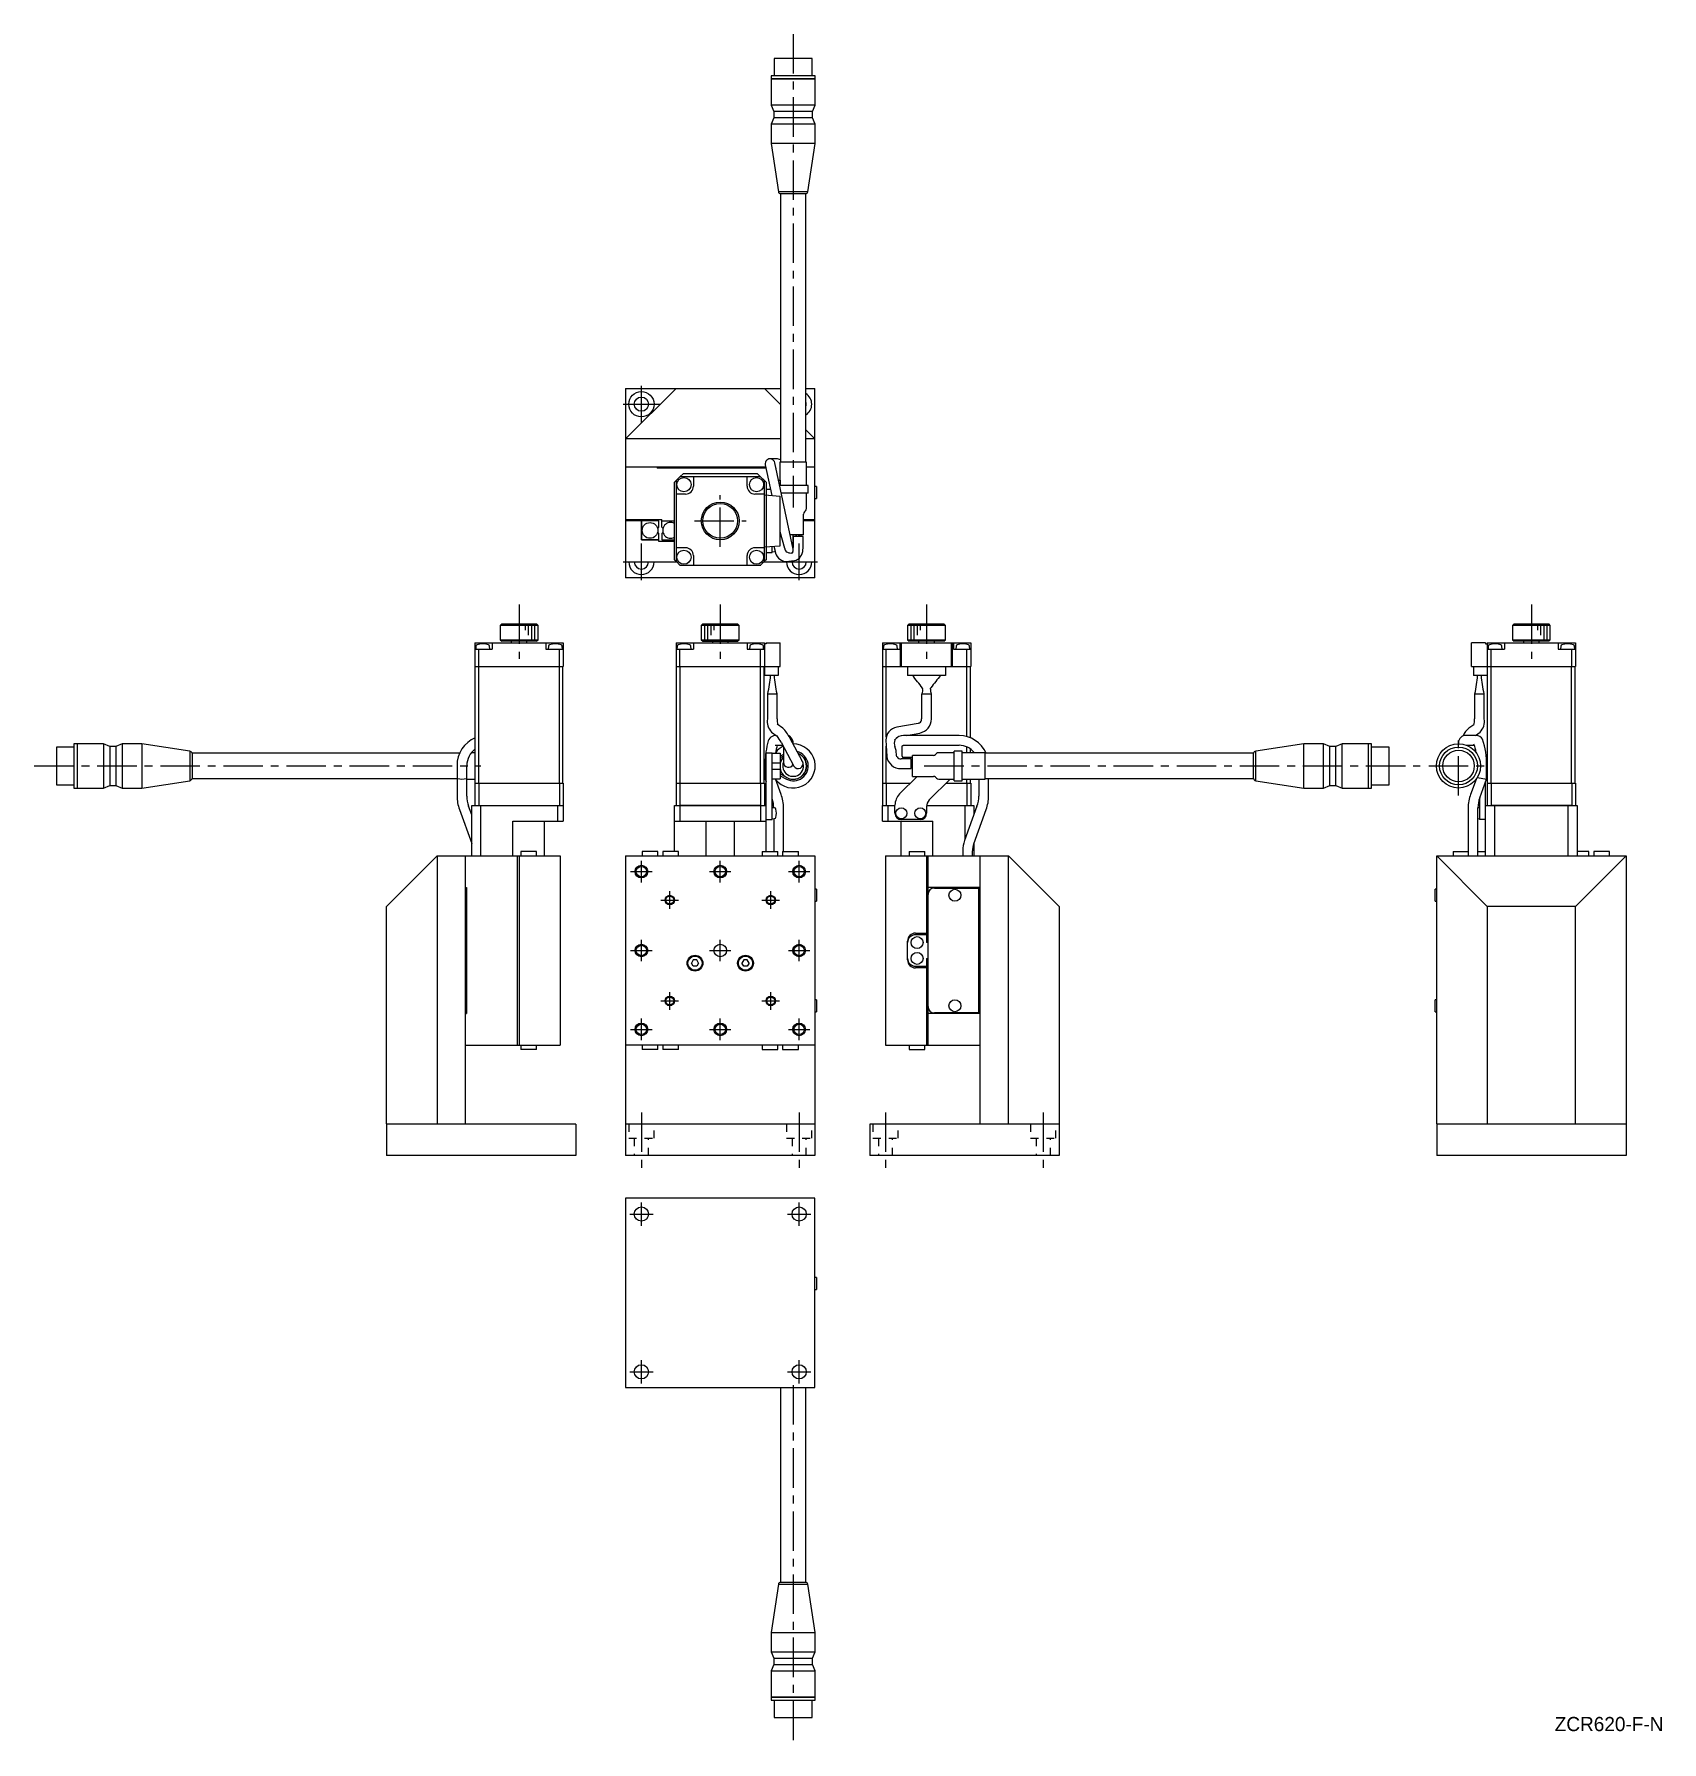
# Model space of a CAD drawing. Extents: x -109 to 407, y 14 to 555.
import ezdxf

# ---------------------------------------------------------------- set-up
doc = ezdxf.new("R2010")
doc.units = 0
doc.header["$LTSCALE"] = 10
doc.linetypes.add('CENTER', pattern=[2, 1.25, -0.25, 0.25, -0.25])
doc.linetypes.add('DOT', pattern=[0.5, 0.25, -0.25])
doc.layers.add('1', color=7, linetype='CONTINUOUS')
doc.styles.get("Standard").update_dxf_attribs({"font": 'FGP教科書体NT-M'})

msp = doc.modelspace()

# ---------------------------------------------------------------- linework, layer by layer
at = {"layer": '1', "color": 4, "linetype": 'CENTER'}
for p, q in [((131.423437, 554.877104), (131.423437, 404.877104)), ((83.323437, 431.784209), (83.323437, 443.384209)), ((77.523437, 437.584209), (89.123437, 437.584209)), ((108.323437, 392.38421), (108.323437, 408.78421)), ((100.123437, 400.58421), (116.523437, 400.58421)), ((83.323437, 381.784209), (83.323437, 393.384209)), ((133.323437, 381.784209), (133.323437, 393.384209)), ((77.523437, 387.584209), (89.123437, 387.584209)), ((127.523437, 387.584209), (139.123437, 387.584209)), ((44.561441, 374.103769), (44.561441, 356.879374)), ((108.323437, 374.103769), (108.323437, 356.879374)), ((173.710914, 374.103769), (173.710914, 356.879374)), ((365.433216, 374.103769), (365.433216, 356.879374)), ((342.333216, 313.524585), (342.333216, 332.324583)), ((-109.153183, 322.924584), (32.469685, 322.924584)), ((173.003808, 322.924584), (330.183216, 322.924584)), ((332.933217, 322.924584), (351.733215, 322.924584)), ((83.323437, 286.024584), (83.323437, 292.824584)), ((108.323437, 286.024584), (108.323437, 292.824584)), ((133.323437, 286.024584), (133.323437, 292.824584)), ((79.923437, 289.424584), (86.723437, 289.424584)), ((104.923437, 289.424584), (111.723437, 289.424584)), ((129.923437, 289.424584), (136.723437, 289.424584)), ((92.323437, 277.624584), (92.323437, 283.224584)), ((124.323437, 277.624584), (124.323437, 283.224584)), ((89.523437, 280.424584), (95.123437, 280.424584)), ((121.523437, 280.424584), (127.123437, 280.424584)), ((83.323437, 261.024584), (83.323437, 267.824584)), ((108.323437, 261.024584), (108.323437, 267.824584)), ((133.323437, 261.024584), (133.323437, 267.824584)), ((79.923437, 264.424584), (86.723437, 264.424584)), ((104.923437, 264.424584), (111.723437, 264.424584)), ((129.923437, 264.424584), (136.723437, 264.424584)), ((92.323437, 245.624584), (92.323437, 251.224584)), ((124.323437, 245.624584), (124.323437, 251.224584)), ((89.523437, 248.424584), (95.123437, 248.424584)), ((121.523437, 248.424584), (127.123437, 248.424584)), ((79.923437, 239.424584), (86.723437, 239.424584)), ((83.323437, 236.024584), (83.323437, 242.824584)), ((104.923437, 239.424584), (111.723437, 239.424584)), ((108.323437, 236.024584), (108.323437, 242.824584)), ((129.923437, 239.424584), (136.723437, 239.424584)), ((133.323437, 236.024584), (133.323437, 242.824584)), ((83.323437, 213.085043), (83.323437, 194.057985)), ((133.323437, 213.085043), (133.323437, 194.057985)), ((160.710914, 213.085043), (160.710914, 194.057985)), ((210.710914, 213.085043), (210.710914, 194.057985)), ((83.323437, 177.19044), (83.323437, 184.59044)), ((133.323437, 177.19044), (133.323437, 184.59044)), ((79.623437, 180.89044), (87.023437, 180.89044)), ((129.623437, 180.89044), (137.023437, 180.89044)), ((79.623437, 130.89044), (87.023437, 130.89044)), ((83.323437, 127.19044), (83.323437, 134.59044)), ((129.623437, 130.89044), (137.023437, 130.89044)), ((133.323437, 127.19044), (133.323437, 134.59044)), ((131.423437, 126.632606), (131.423437, 13.597546))]:
    msp.add_line(p, q, dxfattribs=at)
at = {"layer": '1', "color": 7, "linetype": 'CONTINUOUS'}
for p, q in [((125.423439, 547.169998), (125.423439, 541.669997)), ((137.423435, 547.169998), (125.423439, 547.169998)), ((137.423435, 541.669997), (137.423435, 547.169998)), ((124.423438, 541.669997), (124.423438, 540.669995)), ((138.423436, 541.669997), (124.423438, 541.669997)), ((138.423436, 540.669995), (138.423436, 541.669997)), ((124.473438, 540.669995), (124.423438, 540.619995)), ((138.423436, 540.669995), (124.423438, 540.669995)), ((124.423438, 540.619995), (124.423438, 532.362995)), ((138.423436, 540.619995), (124.423438, 540.619995)), ((138.423436, 540.619995), (138.373436, 540.669995)), ((138.423436, 532.362995), (138.423436, 540.619995)), ((124.423438, 532.362995), (125.273437, 530.362995)), ((138.423436, 532.362995), (124.423438, 532.362995)), ((137.573437, 530.362995), (138.423436, 532.362995)), ((125.273437, 528.362995), (124.423438, 526.362995)), ((124.423438, 526.362995), (124.423438, 520.169996)), ((138.423436, 526.362995), (124.423438, 526.362995)), ((125.273437, 530.362995), (125.273437, 528.362995)), ((137.573437, 530.362995), (125.273437, 530.362995)), ((137.573437, 528.362995), (125.273437, 528.362995)), ((137.573437, 528.362995), (137.573437, 530.362995)), ((138.423436, 526.362995), (137.573437, 528.362995)), ((138.423436, 520.169996), (138.423436, 526.362995)), ((124.423438, 520.169996), (126.739112, 504.936013)), ((138.423436, 520.169996), (124.423438, 520.169996)), ((136.107763, 504.936013), (138.423436, 520.169996)), ((136.107763, 504.936013), (126.739112, 504.936013)), ((127.423437, 504.21234), (127.423437, 419.169996)), ((135.423437, 504.21234), (127.423437, 504.21234)), ((135.423437, 419.169996), (135.423437, 504.21234)), ((78.323437, 426.584209), (94.323437, 442.584209)), ((78.323437, 442.584209), (78.323437, 382.584209)), ((78.323437, 442.584209), (127.423437, 442.584209)), ((122.323437, 442.584209), (127.423437, 437.484209)), ((135.423437, 442.584209), (138.323437, 442.584209)), ((138.323437, 382.584209), (138.323437, 442.584209)), ((135.423437, 429.484209), (138.323437, 426.584209)), ((127.423437, 426.584209), (78.323437, 426.584209)), ((138.323437, 426.584209), (135.423437, 426.584209)), ((122.742902, 417.584209), (78.323437, 417.584209)), ((88.323437, 417.584209), (88.323437, 417.284209)), ((122.806669, 417.284209), (88.323437, 417.284209)), ((122.571148, 418.392249), (124.637161, 408.672418)), ((126.141467, 420.264512), (124.087276, 420.264512)), ((131.424934, 391.648642), (125.603405, 419.036775)), ((126.001367, 417.164512), (126.141467, 417.164512)), ((127.223437, 419.169996), (127.223437, 413.48421)), ((135.623437, 419.169996), (127.223437, 419.169996)), ((135.623437, 411.83421), (135.623437, 419.169996)), ((138.323437, 417.584209), (135.623437, 417.584209)), ((93.823437, 412.862239), (94.323437, 413.38421)), ((93.823437, 388.306181), (93.823437, 412.862239)), ((95.523437, 414.58421), (94.323437, 413.38421)), ((94.323437, 413.38421), (94.323437, 387.78421)), ((95.523437, 414.58421), (96.661534, 415.58421)), ((121.123437, 414.58421), (95.523437, 414.58421)), ((96.661534, 415.58421), (119.985341, 415.58421)), ((99.823437, 414.58421), (99.823437, 411.58421)), ((116.823437, 411.58421), (116.823437, 414.58421)), ((119.985341, 415.58421), (121.123437, 414.58421)), ((122.323437, 413.38421), (121.123437, 414.58421)), ((122.323437, 413.38421), (122.823437, 412.862239)), ((122.323437, 387.78421), (122.323437, 413.38421)), ((122.823437, 412.862239), (122.823437, 388.306181)), ((126.783639, 413.48421), (127.323437, 413.48421)), ((127.102474, 411.98421), (127.323437, 411.98421)), ((136.223437, 411.83421), (127.134358, 411.83421)), ((127.253437, 411.98421), (127.253437, 411.83421)), ((127.323437, 413.48421), (127.323437, 411.83421)), ((136.223437, 409.33421), (136.223437, 411.83421)), ((138.823437, 411.484209), (138.323437, 411.484209)), ((138.823437, 411.484209), (138.823437, 407.684209)), ((97.323437, 409.08421), (94.323437, 409.08421)), ((122.323437, 409.08421), (119.323437, 409.08421)), ((122.323437, 408.83421), (127.323437, 408.48457)), ((124.230797, 410.58421), (122.823437, 410.58421)), ((127.323437, 392.683844), (127.323437, 408.484576)), ((136.223437, 409.33421), (127.665749, 409.33421)), ((135.623437, 404.48421), (135.623437, 409.33421)), ((138.323437, 407.684209), (138.823437, 407.684209)), ((78.323437, 401.084209), (89.823437, 401.084209)), ((88.823437, 400.584209), (78.323437, 400.584209)), ((83.323437, 394.584209), (83.323437, 400.584209)), ((83.373437, 400.584209), (83.373437, 394.634209)), ((88.823437, 398.586811), (88.823437, 400.584209)), ((89.823437, 398.586811), (89.823437, 401.084209)), ((89.823437, 400.584209), (93.823437, 400.584209)), ((134.723437, 396.169996), (134.723437, 402.755783)), ((134.723437, 401.084209), (138.323437, 401.084209)), ((138.323437, 400.584209), (134.723437, 400.584209)), ((135.016331, 403.462889), (135.330544, 403.777103)), ((136.823437, 401.084209), (136.823437, 400.584209)), ((137.323437, 401.084209), (137.323437, 400.584209)), ((88.823437, 398.586811), (88.483902, 398.247276)), ((88.823437, 396.581607), (88.483902, 396.921142)), ((88.823437, 394.084209), (88.823437, 396.581607)), ((93.823437, 400.534209), (89.823437, 400.534209)), ((89.823437, 398.586811), (90.162972, 398.247276)), ((90.162972, 396.921142), (89.823437, 396.581607)), ((89.823437, 396.581607), (89.823437, 394.584209)), ((128.749078, 391.828959), (127.323437, 397.149522)), ((134.723437, 396.169996), (130.463889, 396.169996)), ((131.458804, 391.326379), (131.458804, 396.169996)), ((134.573437, 395.669996), (131.473437, 395.669996)), ((131.473437, 395.669996), (131.473437, 392.535521)), ((133.273437, 395.669996), (133.273437, 396.169996)), ((133.323437, 396.169996), (133.323437, 395.669996)), ((133.823437, 396.169996), (133.823437, 395.669996)), ((134.573437, 392.535521), (134.573437, 395.669996)), ((83.373437, 394.634209), (83.323437, 394.584209)), ((88.823437, 394.584209), (83.323437, 394.584209)), ((83.373437, 394.634209), (88.823437, 394.634209)), ((93.823437, 394.084209), (88.823437, 394.084209)), ((89.823437, 394.584209), (93.823437, 394.584209)), ((97.323437, 392.08421), (94.323437, 392.08421)), ((122.323437, 392.08421), (119.323437, 392.08421)), ((122.323437, 392.33421), (127.323437, 392.683844)), ((122.823437, 390.58421), (124.823437, 390.58421)), ((124.823437, 390.58421), (124.823437, 392.509027)), ((124.823437, 390.83421), (125.506225, 390.893946)), ((125.347676, 392.545685), (125.754708, 391.02662)), ((129.279578, 390.728863), (129.209656, 390.804375)), ((129.295889, 390.775015), (129.219125, 390.79285)), ((130.870069, 390.337437), (130.764955, 390.333224)), ((130.992077, 390.362494), (130.870069, 390.337437)), ((131.087534, 390.403082), (130.992077, 390.362494)), ((131.187367, 390.47647), (131.087534, 390.403082)), ((131.269594, 390.584253), (131.187367, 390.47647)), ((131.519133, 391.081442), (131.43805, 391.073582)), ((131.458804, 394.634209), (131.473437, 394.634209)), ((131.473437, 394.584209), (131.458804, 394.584209)), ((131.473437, 392.535521), (131.458945, 392.164533)), ((78.323437, 387.584209), (94.467031, 387.584209)), ((93.823437, 388.306181), (94.323437, 387.78421)), ((94.323437, 387.78421), (95.523437, 386.58421)), ((95.478205, 386.58421), (121.16867, 386.58421)), ((99.823437, 389.58421), (99.823437, 386.58421)), ((116.823437, 386.58421), (116.823437, 389.58421)), ((121.123437, 386.58421), (122.323437, 387.78421)), ((122.179843, 387.584209), (138.323437, 387.584209)), ((122.823437, 388.306181), (122.323437, 387.78421)), ((128.935825, 387.724934), (129.065397, 387.729981)), ((129.065397, 387.729981), (129.129165, 387.73524)), ((129.129165, 387.73524), (131.818229, 387.995904)), ((131.818229, 387.995904), (131.840784, 387.998206)), ((138.323437, 382.584209), (78.323437, 382.584209)), ((39.061441, 367.924584), (38.561441, 367.424584)), ((38.561441, 367.424584), (38.561441, 362.924584)), ((50.561441, 367.424584), (38.561441, 367.424584)), ((38.561441, 362.924584), (39.061441, 362.424584)), ((38.561441, 362.924584), (50.561441, 362.924584)), ((39.061441, 367.924584), (50.061441, 367.924584)), ((50.561441, 367.424584), (50.061441, 367.924584)), ((50.061441, 362.424584), (50.561441, 362.924584)), ((50.561441, 362.924584), (50.561441, 367.424584)), ((102.823437, 367.924584), (102.323437, 367.424584)), ((102.323437, 367.424584), (102.323437, 362.924584)), ((114.323437, 367.424584), (102.323437, 367.424584)), ((102.323437, 362.924584), (102.823437, 362.424584)), ((102.323437, 362.924584), (114.323437, 362.924584)), ((102.823437, 367.924584), (113.823437, 367.924584)), ((114.323437, 367.424584), (113.823437, 367.924584)), ((113.823437, 362.424584), (114.323437, 362.924584)), ((114.323437, 362.924584), (114.323437, 367.424584)), ((168.210914, 367.924584), (167.710914, 367.424584)), ((179.710914, 367.424584), (167.710914, 367.424584)), ((167.710914, 367.424584), (167.710914, 362.924584)), ((167.710914, 362.924584), (179.710914, 362.924584)), ((167.710914, 362.924584), (168.210914, 362.424584)), ((168.210914, 367.924584), (179.210914, 367.924584)), ((179.710914, 367.424584), (179.210914, 367.924584)), ((179.210914, 362.424584), (179.710914, 362.924584)), ((179.710914, 362.924584), (179.710914, 367.424584)), ((359.933216, 367.924584), (359.433216, 367.424584)), ((371.433216, 367.424584), (359.433216, 367.424584)), ((359.433216, 367.424584), (359.433216, 362.924584)), ((359.433216, 362.924584), (371.433216, 362.924584)), ((359.433216, 362.924584), (359.933216, 362.424584)), ((359.933216, 367.924584), (370.933216, 367.924584)), ((371.433216, 367.424584), (370.933216, 367.924584)), ((370.933216, 362.424584), (371.433216, 362.924584)), ((371.433216, 362.924584), (371.433216, 367.424584)), ((30.561441, 361.924584), (58.561441, 361.924584)), ((30.561441, 361.924584), (30.561441, 354.424584)), ((30.561441, 359.924584), (36.061441, 359.924584)), ((30.897642, 360.909864), (30.811441, 359.924584)), ((31.761441, 354.424584), (31.761441, 359.924584)), ((35.311441, 359.924584), (35.225241, 360.909864)), ((36.061441, 361.924584), (36.061441, 359.924584)), ((50.061441, 362.424584), (39.061441, 362.424584)), ((42.061441, 362.424584), (42.061441, 361.924584)), ((47.061441, 361.924584), (47.061441, 362.424584)), ((53.061441, 361.924584), (53.061441, 359.924584)), ((53.061441, 359.924584), (58.561441, 359.924584)), ((53.897642, 360.909864), (53.811441, 359.924584)), ((57.361441, 354.424584), (57.361441, 359.924584)), ((58.311441, 359.924584), (58.225241, 360.909864)), ((58.561441, 361.924584), (58.561441, 354.424584)), ((94.323437, 361.924584), (122.323437, 361.924584)), ((94.323437, 361.924584), (94.323437, 354.424584)), ((94.323437, 359.924584), (99.823437, 359.924584)), ((94.659638, 360.909864), (94.573437, 359.924584)), ((95.523437, 354.424584), (95.523437, 359.924584)), ((99.073437, 359.924584), (98.987237, 360.909864)), ((99.823437, 361.924584), (99.823437, 359.924584)), ((102.823437, 362.424584), (113.823437, 362.424584)), ((105.823437, 362.424584), (105.823437, 361.924584)), ((110.823437, 361.924584), (110.823437, 362.424584)), ((116.823437, 361.924584), (116.823437, 359.924584)), ((116.823437, 359.924584), (122.323437, 359.924584)), ((117.659638, 360.909864), (117.573437, 359.924584)), ((121.123437, 354.424584), (121.123437, 359.924584)), ((122.073437, 359.924584), (121.987237, 360.909864)), ((122.323437, 361.924584), (122.323437, 351.624584)), ((122.823437, 361.624584), (122.323437, 361.624584)), ((122.823437, 361.924584), (122.823437, 361.624584)), ((122.823437, 361.924584), (127.323437, 361.924584)), ((127.323437, 354.424584), (127.323437, 361.924584)), ((159.710914, 361.924584), (187.710914, 361.924584)), ((159.710914, 361.924584), (159.710914, 354.424584)), ((159.710914, 359.924584), (165.210914, 359.924584)), ((160.047115, 360.909864), (159.960914, 359.924584)), ((160.910914, 354.424584), (160.910914, 359.924584)), ((164.460914, 359.924584), (164.374714, 360.909864)), ((165.210914, 361.924584), (165.210914, 359.924584)), ((165.460914, 354.424584), (165.460914, 361.624584)), ((165.495878, 361.624584), (165.460914, 361.624584)), ((165.495878, 361.924584), (165.495878, 361.624584)), ((165.810548, 354.424584), (165.810548, 361.924584)), ((179.210914, 362.424584), (168.210914, 362.424584)), ((171.210914, 362.424584), (171.210914, 361.924584)), ((176.210914, 361.924584), (176.210914, 362.424584)), ((181.61128, 354.424584), (181.61128, 361.924584)), ((181.925951, 361.924584), (181.925951, 361.624584)), ((181.960914, 361.624584), (181.925951, 361.624584)), ((181.960914, 354.424584), (181.960914, 361.624584)), ((182.210914, 361.924584), (182.210914, 359.924584)), ((182.210914, 359.924584), (187.710914, 359.924584)), ((183.047115, 360.909864), (182.960914, 359.924584)), ((186.510914, 354.424584), (186.510914, 359.924584)), ((187.460914, 359.924584), (187.374714, 360.909864)), ((187.710914, 361.924584), (187.710914, 354.424584)), ((346.433216, 354.424584), (346.433216, 361.924584)), ((350.933216, 361.924584), (346.433216, 361.924584)), ((350.933216, 361.924584), (350.933216, 361.624584)), ((350.933216, 361.624584), (351.433216, 361.624584)), ((351.433216, 361.924584), (379.433216, 361.924584)), ((351.433216, 361.924584), (351.433216, 351.624584)), ((351.433216, 359.924584), (356.933216, 359.924584)), ((351.769417, 360.909864), (351.683216, 359.924584)), ((352.633216, 354.424584), (352.633216, 359.924584)), ((356.183216, 359.924584), (356.097015, 360.909864)), ((356.933216, 361.924584), (356.933216, 359.924584)), ((370.933216, 362.424584), (359.933216, 362.424584)), ((362.933216, 362.424584), (362.933216, 361.924584)), ((367.933216, 361.924584), (367.933216, 362.424584)), ((373.933216, 361.924584), (373.933216, 359.924584)), ((373.933216, 359.924584), (379.433216, 359.924584)), ((374.769417, 360.909864), (374.683216, 359.924584)), ((378.233216, 354.424584), (378.233216, 359.924584)), ((379.183216, 359.924584), (379.097015, 360.909864)), ((379.433216, 361.924584), (379.433216, 354.424584)), ((30.561441, 354.424584), (58.561441, 354.424584)), ((30.661441, 317.424584), (30.661441, 354.424584)), ((31.802863, 317.424584), (31.802863, 354.424584)), ((57.32002, 317.424584), (57.32002, 354.424584)), ((58.461441, 317.424584), (58.461441, 354.424584)), ((94.323437, 354.424584), (127.323437, 354.424584)), ((94.423437, 317.424584), (94.423437, 354.424584)), ((95.564859, 317.424584), (95.564859, 354.424584)), ((121.082016, 317.424584), (121.082016, 354.424584)), ((122.223437, 317.424584), (122.223437, 354.424584)), ((126.723437, 354.424584), (126.723437, 351.624584)), ((159.710914, 354.424584), (187.710914, 354.424584)), ((159.810914, 317.424584), (159.810914, 354.424584)), ((160.952336, 332.143858), (160.952336, 354.424584)), ((167.710914, 354.424584), (167.710914, 351.624584)), ((179.710914, 354.424584), (179.710914, 351.624584)), ((186.469493, 332.252895), (186.469493, 354.424584)), ((187.610914, 331.854498), (187.610914, 354.424584)), ((346.433216, 354.424584), (379.433216, 354.424584)), ((347.033216, 354.424584), (347.033216, 351.624584)), ((351.533216, 317.424584), (351.533216, 354.424584)), ((352.674637, 317.424584), (352.674637, 354.424584)), ((378.191795, 317.424584), (378.191795, 354.424584)), ((379.333216, 317.424584), (379.333216, 354.424584)), ((126.723437, 351.624584), (122.323437, 351.624584)), ((179.710914, 351.624584), (167.710914, 351.624584)), ((172.412026, 347.568703), (172.458472, 347.452094)), ((174.926344, 347.291174), (174.959975, 347.441606)), ((174.959975, 347.441606), (174.999828, 347.548295)), ((174.999828, 347.548295), (175.084217, 347.690111)), ((351.433216, 351.624584), (347.033216, 351.624584)), ((123.248437, 345.824584), (123.248437, 337.841883)), ((123.248437, 345.824584), (126.348437, 345.824584)), ((126.256928, 345.824584), (126.24373, 345.86423)), ((126.348437, 337.841883), (126.348437, 345.824584)), ((172.160915, 345.824584), (175.260915, 345.824584)), ((172.160915, 345.824584), (172.160915, 337.841883)), ((175.260915, 337.841883), (175.260915, 345.824584)), ((347.408216, 345.824584), (347.408216, 337.841883)), ((347.408216, 345.824584), (350.508216, 345.824584)), ((350.508216, 337.841883), (350.508216, 345.824584)), ((128.12459, 334.934082), (126.312761, 336.168436)), ((171.037983, 336.412262), (164.276146, 335.177908)), ((171.088209, 336.422491), (171.037983, 336.412262)), ((171.224858, 336.461386), (171.088209, 336.422491)), ((171.355097, 336.514591), (171.224858, 336.461386)), ((171.477711, 336.580857), (171.355097, 336.514591)), ((347.200226, 336.002432), (345.632063, 334.934082)), ((124.55725, 333.613424), (124.567367, 333.606484)), ((124.567367, 333.606484), (126.328241, 332.406844)), ((126.063047, 332.587514), (125.75057, 332.587514)), ((127.614198, 330.417836), (131.65802, 322.891008)), ((130.036375, 332.49481), (129.997928, 332.50777)), ((130.198671, 332.428014), (130.036375, 332.49481)), ((130.354543, 332.343598), (130.198671, 332.428014)), ((134.388855, 324.358161), (130.345036, 331.884989)), ((160.856811, 331.070799), (161.117475, 326.065602)), ((163.630107, 331.16539), (163.692977, 331.276734)), ((163.692977, 331.276734), (163.734388, 331.332683)), ((164.082154, 331.692276), (164.553585, 332.048652)), ((184.016036, 332.587514), (166.409379, 332.587514)), ((167.348417, 332.587514), (171.59468, 333.362657)), ((344.263673, 332.587514), (344.224348, 332.587042)), ((348.006084, 332.587514), (344.263673, 332.587514)), ((345.632063, 334.934082), (345.624253, 334.928735)), ((347.693607, 332.587514), (349.189286, 333.606484)), ((-102.024347, 328.924582), (-102.024347, 316.924586)), ((-96.524346, 328.924582), (-102.024347, 328.924582)), ((-96.524346, 329.924583), (-96.524346, 315.924585)), ((-95.524344, 329.924583), (-96.524346, 329.924583)), ((-95.524344, 329.924583), (-95.524344, 315.924585)), ((-95.474344, 329.924583), (-95.524344, 329.874583)), ((-95.474344, 329.924583), (-95.474344, 315.924585)), ((-87.217344, 329.924583), (-95.474344, 329.924583)), ((-87.217344, 329.924583), (-87.217344, 315.924585)), ((-85.217344, 329.074584), (-87.217344, 329.924583)), ((-85.217344, 329.074584), (-85.217344, 316.774584)), ((-83.217344, 329.074584), (-85.217344, 329.074584)), ((-81.217344, 329.924583), (-83.217344, 329.074584)), ((-83.217344, 329.074584), (-83.217344, 316.774584)), ((-81.217344, 329.924583), (-81.217344, 315.924585)), ((-75.024345, 329.924583), (-81.217344, 329.924583)), ((-75.024345, 329.924583), (-75.024345, 315.924585)), ((-59.790362, 327.608909), (-75.024345, 329.924583)), ((-59.790362, 327.608909), (-59.790362, 318.240258)), ((-59.066689, 326.924584), (-59.066689, 318.924584)), ((25.695108, 326.924584), (-59.066689, 326.924584)), ((30.661441, 327.124584), (29.402609, 327.124584)), ((124.823437, 326.924584), (122.823437, 326.924584)), ((122.823437, 295.824584), (122.823437, 326.924584)), ((124.823437, 326.974584), (127.323437, 326.974584)), ((124.823437, 305.924584), (124.823437, 326.974584)), ((125.75057, 329.487514), (128.114019, 329.487514)), ((127.323437, 326.974584), (127.323437, 318.874584)), ((128.358804, 326.564998), (127.323437, 326.014484)), ((128.358804, 325.998713), (127.323437, 325.448199)), ((128.358804, 329.031892), (128.358804, 324.037514)), ((160.952336, 317.424584), (160.952336, 329.236559)), ((164.21328, 326.226827), (164.190755, 326.659346)), ((164.213806, 326.217737), (164.21328, 326.226827)), ((164.233351, 326.086437), (164.213806, 326.217737)), ((164.269723, 325.970151), (164.233351, 326.086437)), ((164.318744, 325.86531), (164.269723, 325.970151)), ((164.37838, 325.769252), (164.318744, 325.86531)), ((168.796701, 325.174584), (165.662225, 325.174584)), ((166.003084, 329.037514), (166.003394, 329.055034)), ((166.003084, 326.037514), (166.003084, 329.037514)), ((166.003394, 329.055034), (166.004393, 329.07348)), ((166.004393, 329.07348), (166.006081, 329.091875)), ((166.006081, 329.091875), (166.008459, 329.110203)), ((166.008459, 329.110203), (166.011527, 329.128449)), ((166.011527, 329.128449), (166.015289, 329.146597)), ((166.015289, 329.146597), (166.019749, 329.164631)), ((166.019749, 329.164631), (166.024913, 329.182535)), ((166.024913, 329.182535), (166.030786, 329.20029)), ((166.030786, 329.20029), (166.037377, 329.217878)), ((166.037377, 329.217878), (166.044696, 329.235279)), ((166.044696, 329.235279), (166.052753, 329.252471)), ((166.052753, 329.252471), (166.061561, 329.269432)), ((166.061561, 329.269432), (166.071134, 329.286138)), ((166.071134, 329.286138), (166.081489, 329.30256)), ((166.081489, 329.30256), (166.092643, 329.318671)), ((166.092643, 329.318671), (166.104617, 329.334436)), ((166.104617, 329.334436), (166.117434, 329.34982)), ((166.117434, 329.34982), (166.131119, 329.364782)), ((166.131119, 329.364782), (166.145699, 329.379278)), ((166.145699, 329.379278), (166.161205, 329.393254)), ((166.161205, 329.393254), (166.177668, 329.406653)), ((166.177668, 329.406653), (166.195124, 329.419407)), ((166.195124, 329.419407), (166.213608, 329.431436)), ((166.213608, 329.431436), (166.233154, 329.442651)), ((166.233154, 329.442651), (166.253793, 329.452946)), ((166.253793, 329.452946), (166.275546, 329.462197)), ((166.275546, 329.462197), (166.298417, 329.470263)), ((166.298417, 329.470263), (166.322383, 329.476987)), ((166.322383, 329.476987), (166.347376, 329.482197)), ((166.347376, 329.482197), (166.37327, 329.485718)), ((166.37327, 329.485718), (166.399861, 329.48739)), ((166.399861, 329.48739), (166.409379, 329.487514)), ((166.409379, 329.487514), (184.016036, 329.487514)), ((169.296701, 325.587514), (166.453084, 325.587514)), ((168.796701, 322.074584), (168.796701, 325.174584)), ((169.296701, 319.624584), (169.296701, 326.224584)), ((175.882487, 326.224584), (169.296701, 326.224584)), ((176.903808, 326.831691), (176.589594, 326.517477)), ((182.460914, 327.124584), (177.610914, 327.124584)), ((182.460914, 318.224584), (182.460914, 327.624584)), ((184.960914, 327.624584), (182.460914, 327.624584)), ((184.960914, 318.224584), (184.960914, 327.624584)), ((192.296701, 327.124584), (184.960914, 327.124584)), ((186.469493, 327.124584), (186.469493, 328.973903)), ((187.610914, 327.124584), (187.610914, 328.322786)), ((192.296701, 318.724584), (192.296701, 327.124584)), ((277.339044, 326.924584), (192.296701, 326.924584)), ((277.339044, 318.924584), (277.339044, 326.924584)), ((293.296701, 329.924583), (278.062718, 327.608909)), ((278.062718, 318.240258), (278.062718, 327.608909)), ((293.296701, 315.924585), (293.296701, 329.924583)), ((299.4897, 329.924583), (293.296701, 329.924583)), ((299.4897, 315.924585), (299.4897, 329.924583)), ((301.4897, 329.074584), (299.4897, 329.924583)), ((301.4897, 316.774584), (301.4897, 329.074584)), ((303.4897, 329.074584), (301.4897, 329.074584)), ((305.4897, 329.924583), (303.4897, 329.074584)), ((303.4897, 316.774584), (303.4897, 329.074584)), ((305.4897, 315.924585), (305.4897, 329.924583)), ((313.7467, 329.924583), (305.4897, 329.924583)), ((313.7467, 315.924585), (313.7467, 329.924583)), ((313.7967, 329.874583), (313.7467, 329.924583)), ((313.7967, 315.924585), (313.7967, 329.924583)), ((314.796702, 329.924583), (313.7967, 329.924583)), ((314.796702, 315.924585), (314.796702, 329.924583)), ((320.296703, 328.924582), (314.796702, 328.924582)), ((320.296703, 316.924586), (320.296703, 328.924582)), ((344.76795, 329.487514), (347.361849, 329.487514)), ((345.399803, 329.214761), (345.410687, 329.487658)), ((345.476871, 329.178976), (345.642635, 329.487514)), ((24.881139, 323.037514), (24.881139, 313.393672)), ((27.981139, 313.393672), (27.981139, 323.037514)), ((122.537276, 323.037514), (122.537276, 318.764208)), ((124.823437, 323.924584), (127.323437, 323.924584)), ((124.823437, 321.924584), (127.323437, 321.924584)), ((127.323437, 320.40097), (128.920777, 319.551649)), ((127.323437, 319.834684), (129.316921, 318.77473)), ((165.17538, 314.045904), (170.75406, 319.624584)), ((165.662225, 322.074584), (168.796701, 322.074584)), ((168.796701, 322.487514), (169.296701, 322.487514)), ((169.296701, 319.624584), (175.882487, 319.624584)), ((351.219377, 318.764208), (351.219377, 323.037514)), ((-102.024347, 316.924586), (-96.524346, 316.924586)), ((-96.524346, 315.924585), (-95.524344, 315.924585)), ((-95.524344, 315.974585), (-95.474344, 315.924585)), ((-95.474344, 315.924585), (-87.217344, 315.924585)), ((-87.217344, 315.924585), (-85.217344, 316.774584)), ((-85.217344, 316.774584), (-83.217344, 316.774584)), ((-83.217344, 316.774584), (-81.217344, 315.924585)), ((-81.217344, 315.924585), (-75.024345, 315.924585)), ((-75.024345, 315.924585), (-59.790362, 318.240258)), ((-59.066689, 318.924584), (24.881139, 318.924584)), ((24.881139, 319.037514), (24.957002, 318.953058)), ((24.957002, 318.953058), (25.050079, 318.913436)), ((27.812199, 318.913436), (27.905277, 318.953058)), ((27.905277, 318.953058), (27.979015, 319.023211)), ((27.979015, 319.023211), (27.981139, 319.037514)), ((27.981139, 318.724584), (30.661441, 318.724584)), ((30.561441, 317.424584), (30.561441, 310.524584)), ((30.561441, 317.424584), (58.561441, 317.424584)), ((31.761441, 317.424584), (31.761441, 310.424584)), ((57.361441, 317.424584), (57.361441, 310.424584)), ((58.561441, 317.424584), (58.561441, 310.524584)), ((94.323437, 317.424584), (94.323437, 310.424584)), ((94.323437, 317.424584), (122.323437, 317.424584)), ((95.523437, 317.424584), (95.523437, 310.524584)), ((121.123437, 317.424584), (121.123437, 310.524584)), ((122.323437, 317.424584), (122.323437, 310.424584)), ((122.537276, 318.764208), (122.823437, 318.814665)), ((122.537276, 318.764208), (122.823437, 317.977986)), ((124.823437, 318.874584), (127.323437, 318.874584)), ((127.59799, 313.923803), (125.796054, 318.874584)), ((159.710914, 317.424584), (159.710914, 310.524584)), ((159.710914, 317.424584), (168.55406, 317.424584)), ((160.910914, 317.424584), (160.910914, 310.424584)), ((181.167768, 318.724584), (174.589594, 312.146409)), ((176.589594, 319.331691), (176.903808, 319.017477)), ((177.610914, 318.724584), (182.460914, 318.724584)), ((179.867769, 317.424584), (187.710914, 317.424584)), ((182.460914, 318.224584), (184.960914, 318.224584)), ((184.960914, 318.724584), (192.296701, 318.724584)), ((186.469493, 317.424584), (186.469493, 318.724584)), ((186.510914, 317.424584), (186.510914, 310.424584)), ((187.610914, 317.424584), (187.610914, 318.724584)), ((187.710914, 317.424584), (187.710914, 310.524584)), ((190.291216, 318.724584), (190.291216, 313.393672)), ((192.296701, 318.924584), (277.339044, 318.924584)), ((193.391216, 313.393672), (193.391216, 318.924584)), ((278.062718, 318.240258), (293.296701, 315.924585)), ((293.296701, 315.924585), (299.4897, 315.924585)), ((299.4897, 315.924585), (301.4897, 316.774584)), ((301.4897, 316.774584), (303.4897, 316.774584)), ((303.4897, 316.774584), (305.4897, 315.924585)), ((305.4897, 315.924585), (313.7467, 315.924585)), ((313.7467, 315.924585), (313.7967, 315.974585)), ((313.7967, 315.924585), (314.796702, 315.924585)), ((314.796702, 316.924586), (320.296703, 316.924586)), ((347.880976, 318.655821), (346.158663, 313.923803)), ((348.308089, 319.277546), (351.219377, 318.764208)), ((349.07171, 312.863541), (351.219377, 318.764208)), ((350.933216, 294.424584), (350.933216, 317.977986)), ((351.433216, 317.424584), (351.433216, 310.424584)), ((351.433216, 317.424584), (379.433216, 317.424584)), ((352.633216, 317.424584), (352.633216, 310.524584)), ((378.233216, 317.424584), (378.233216, 310.524584)), ((379.433216, 317.424584), (379.433216, 310.424584)), ((25.656586, 309.116143), (29.561441, 298.387642)), ((29.561441, 307.451436), (28.569633, 310.176406)), ((29.561441, 294.424584), (29.561441, 310.424584)), ((29.561441, 310.424584), (58.561441, 310.424584)), ((30.561441, 310.524584), (30.661441, 310.424584)), ((32.283412, 310.424584), (32.283412, 294.424584)), ((56.839471, 305.424584), (56.839471, 310.424584)), ((58.461441, 310.424584), (58.561441, 310.524584)), ((58.561441, 310.424584), (58.561441, 305.424584)), ((93.823437, 295.824584), (93.823437, 310.424584)), ((93.823437, 310.424584), (122.823437, 310.424584)), ((95.423437, 310.424584), (95.523437, 310.524584)), ((95.478205, 310.424584), (95.478205, 305.424584)), ((95.523437, 310.524584), (121.123437, 310.524584)), ((121.123437, 310.524584), (121.223437, 310.424584)), ((121.16867, 305.424584), (121.16867, 310.424584)), ((125.506225, 309.614848), (124.823437, 309.674584)), ((125.273437, 309.646275), (125.273437, 309.635214)), ((128.373437, 295.824584), (128.373437, 309.646275)), ((159.710914, 310.524584), (159.810914, 310.424584)), ((159.710914, 305.424584), (159.710914, 310.424584)), ((159.710914, 310.424584), (163.710914, 310.424584)), ((161.432885, 310.424584), (161.432885, 305.424584)), ((163.710914, 307.924584), (163.710914, 310.510371)), ((173.710914, 310.025089), (173.710914, 307.924584)), ((173.737633, 310.424584), (188.710914, 310.424584)), ((189.702722, 310.176406), (185.73685, 299.280261)), ((185.988943, 299.972882), (185.988943, 310.424584)), ((187.610914, 310.424584), (187.710914, 310.524584)), ((188.649897, 298.219998), (192.615769, 309.116143)), ((188.710914, 310.424584), (188.710914, 307.451436)), ((345.383216, 309.646275), (345.383216, 294.424584)), ((348.933216, 309.674584), (348.483216, 309.635214)), ((348.483216, 294.424584), (348.483216, 309.646275)), ((348.933216, 312.452438), (348.933216, 305.924584)), ((350.933216, 310.424584), (379.933216, 310.424584)), ((352.533216, 310.424584), (352.633216, 310.524584)), ((352.633216, 310.524584), (378.233216, 310.524584)), ((353.771312, 310.424584), (353.771312, 294.424584)), ((377.09512, 294.424584), (377.09512, 310.424584)), ((378.233216, 310.524584), (378.333216, 310.424584)), ((379.933216, 310.424584), (379.933216, 294.424584)), ((42.561441, 294.424584), (42.561441, 305.424584)), ((42.561441, 305.424584), (58.561441, 305.424584)), ((52.561441, 294.424584), (52.561441, 305.424584)), ((93.823437, 305.424584), (122.823437, 305.424584)), ((103.823437, 294.424584), (103.823437, 305.424584)), ((112.823437, 294.424584), (112.823437, 305.424584)), ((122.823437, 305.924584), (124.823437, 305.924584)), ((124.823437, 306.174584), (125.506225, 306.23432)), ((125.273437, 306.213954), (125.273437, 295.824584)), ((159.710914, 305.424584), (175.710914, 305.424584)), ((171.710914, 305.924584), (165.710914, 305.924584)), ((165.710914, 294.424584), (165.710914, 305.424584)), ((175.710914, 294.424584), (175.710914, 305.424584)), ((348.483216, 306.213954), (348.933216, 306.174584)), ((350.933216, 305.924584), (348.933216, 305.924584)), ((188.710914, 298.387642), (188.710914, 294.424584)), ((18.561442, 294.424584), (2.561442, 278.424584)), ((18.561442, 294.424584), (18.561442, 209.524584)), ((18.561442, 294.424584), (57.561442, 294.424584)), ((27.561442, 209.424584), (27.561442, 294.424584)), ((44.061442, 234.424584), (44.061442, 294.424584)), ((44.561442, 294.424584), (44.561442, 234.424584)), ((45.061442, 295.824584), (45.061442, 294.424584)), ((50.061442, 295.824584), (45.061442, 295.824584)), ((50.061442, 294.424584), (50.061442, 295.824584)), ((57.561442, 294.424584), (57.561442, 234.424584)), ((78.323437, 294.424584), (138.323437, 294.424584)), ((78.323437, 294.424584), (78.323437, 209.524584)), ((83.573437, 295.824584), (83.573437, 294.424584)), ((88.573437, 295.824584), (83.573437, 295.824584)), ((88.573437, 294.424584), (88.573437, 295.824584)), ((95.073437, 295.824584), (90.073437, 295.824584)), ((90.073437, 295.824584), (90.073437, 294.424584)), ((95.073437, 294.424584), (95.073437, 295.824584)), ((121.573437, 295.824584), (126.573437, 295.824584)), ((121.573437, 295.824584), (121.573437, 294.424584)), ((126.573437, 294.424584), (126.573437, 295.824584)), ((128.073437, 295.824584), (128.073437, 294.424584)), ((128.073437, 295.824584), (133.073437, 295.824584)), ((133.073437, 294.424584), (133.073437, 295.824584)), ((138.323437, 294.424584), (138.323437, 209.524584)), ((160.710914, 294.424584), (160.710914, 234.424584)), ((160.710914, 294.424584), (199.710914, 294.424584)), ((168.210914, 295.824584), (168.210914, 294.424584)), ((168.210914, 295.824584), (173.210914, 295.824584)), ((173.210914, 294.424584), (173.210914, 295.824584)), ((173.710914, 294.424584), (173.710914, 266.924584)), ((174.210914, 234.424584), (174.210914, 294.424584)), ((185.160914, 296.013968), (185.160914, 294.424584)), ((188.260914, 294.424584), (188.260914, 296.013968)), ((190.710914, 209.424584), (190.710914, 294.424584)), ((199.710914, 209.524584), (199.710914, 294.424584)), ((215.710914, 278.424584), (199.710914, 294.424584)), ((335.433216, 294.424584), (395.433216, 294.424584)), ((351.433216, 278.424584), (335.433216, 294.424584)), ((335.433216, 209.524584), (335.433216, 294.424584)), ((340.683216, 295.824584), (340.683216, 294.424584)), ((340.683216, 295.824584), (345.383216, 295.824584)), ((348.483216, 295.824584), (350.933216, 295.824584)), ((395.433216, 294.424584), (379.433216, 278.424584)), ((383.683216, 295.824584), (379.933216, 295.824584)), ((383.683216, 294.424584), (383.683216, 295.824584)), ((385.183216, 295.824584), (385.183216, 294.424584)), ((390.183216, 295.824584), (385.183216, 295.824584)), ((390.183216, 294.424584), (390.183216, 295.824584)), ((395.433216, 294.424584), (395.433216, 209.524584)), ((27.561442, 284.424584), (27.861442, 284.424584)), ((27.861442, 284.424584), (27.861442, 244.424584)), ((138.823437, 283.824584), (138.323437, 283.824584)), ((138.823437, 283.824584), (138.823437, 280.024584)), ((190.710914, 284.424584), (174.210914, 284.424584)), ((176.210914, 284.224584), (190.210914, 284.224584)), ((189.210914, 284.424584), (189.210914, 284.224584)), ((190.210914, 284.224584), (190.210914, 244.624584)), ((190.410914, 284.424584), (190.410914, 244.424584)), ((334.933216, 280.024584), (334.933216, 283.824584)), ((335.433216, 283.824584), (334.933216, 283.824584)), ((2.561442, 209.524584), (2.561442, 278.424584)), ((138.323437, 280.024584), (138.823437, 280.024584)), ((215.710914, 278.424584), (215.710914, 209.524584)), ((334.933216, 280.024584), (335.433216, 280.024584)), ((379.433216, 278.424584), (351.433216, 278.424584)), ((351.433216, 278.424584), (351.433216, 209.524584)), ((379.433216, 209.524584), (379.433216, 278.424584)), ((167.710914, 261.424584), (167.710914, 267.424584)), ((170.210914, 269.924584), (173.710914, 269.924584)), ((173.710914, 269.424584), (170.210914, 269.424584)), ((174.210914, 266.924584), (173.710914, 266.924584)), ((99.746087, 261.424584), (99.168737, 260.424584)), ((99.746087, 259.424584), (99.168737, 260.424584)), ((100.900787, 261.424584), (99.746087, 261.424584)), ((101.478138, 260.424584), (100.900787, 261.424584)), ((101.478138, 260.424584), (100.900787, 259.424584)), ((115.746087, 261.424584), (115.168737, 260.424584)), ((115.746087, 259.424584), (115.168737, 260.424584)), ((116.900787, 261.424584), (115.746087, 261.424584)), ((117.478138, 260.424584), (116.900787, 261.424584)), ((117.478138, 260.424584), (116.900787, 259.424584)), ((173.710914, 261.924584), (174.210914, 261.924584)), ((173.710914, 261.924584), (173.710914, 234.424584)), ((100.900787, 259.424584), (99.746087, 259.424584)), ((116.900787, 259.424584), (115.746087, 259.424584)), ((170.210914, 259.424584), (173.710914, 259.424584)), ((173.710914, 258.924584), (170.210914, 258.924584)), ((27.561442, 244.424584), (27.861442, 244.424584)), ((138.823437, 248.824584), (138.323437, 248.824584)), ((138.323437, 245.024584), (138.823437, 245.024584)), ((138.823437, 248.824584), (138.823437, 245.024584)), ((190.710914, 244.424584), (174.210914, 244.424584)), ((190.210914, 244.624584), (176.210914, 244.624584)), ((189.210914, 244.624584), (189.210914, 244.424584)), ((334.933216, 245.024584), (334.933216, 248.824584)), ((335.433216, 248.824584), (334.933216, 248.824584)), ((334.933216, 245.024584), (335.433216, 245.024584)), ((27.561442, 234.424584), (57.561442, 234.424584)), ((45.061442, 234.424584), (45.061442, 233.024584)), ((50.061442, 233.024584), (45.061442, 233.024584)), ((50.061442, 233.024584), (50.061442, 234.424584)), ((138.323437, 234.424584), (78.323437, 234.424584)), ((83.573437, 234.424584), (83.573437, 233.024584)), ((88.573437, 233.024584), (83.573437, 233.024584)), ((88.573437, 233.024584), (88.573437, 234.424584)), ((90.073437, 234.424584), (90.073437, 233.024584)), ((95.073437, 233.024584), (90.073437, 233.024584)), ((95.073437, 233.024584), (95.073437, 234.424584)), ((121.573437, 234.424584), (121.573437, 233.024584)), ((121.573437, 233.024584), (126.573437, 233.024584)), ((126.573437, 233.024584), (126.573437, 234.424584)), ((128.073437, 234.424584), (128.073437, 233.024584)), ((128.073437, 233.024584), (133.073437, 233.024584)), ((133.073437, 233.024584), (133.073437, 234.424584)), ((160.710914, 234.424584), (190.710914, 234.424584)), ((168.210914, 234.424584), (168.210914, 233.024584)), ((168.210914, 233.024584), (173.210914, 233.024584)), ((173.210914, 233.024584), (173.210914, 234.424584)), ((2.561442, 209.524584), (2.661442, 209.424584)), ((2.561442, 209.424584), (2.561442, 199.424584)), ((62.561442, 209.424584), (2.561442, 209.424584)), ((18.461442, 209.424584), (18.561442, 209.524584)), ((18.561442, 209.524584), (27.561442, 209.524584)), ((62.561442, 209.424584), (62.561442, 199.424584)), ((78.323437, 209.524584), (78.423437, 209.424584)), ((78.323437, 209.424584), (78.323437, 199.424584)), ((138.323437, 209.424584), (78.323437, 209.424584)), ((138.223437, 209.424584), (138.323437, 209.524584)), ((138.323437, 209.424584), (138.323437, 199.424584)), ((155.710914, 209.424584), (155.710914, 199.424584)), ((215.710914, 209.424584), (155.710914, 209.424584)), ((190.710914, 209.524584), (199.710914, 209.524584)), ((199.710914, 209.524584), (199.810914, 209.424584)), ((215.610914, 209.424584), (215.710914, 209.524584)), ((215.710914, 209.424584), (215.710914, 199.424584)), ((335.433216, 209.524584), (335.533216, 209.424584)), ((335.433216, 209.424584), (335.433216, 199.424584)), ((395.433216, 209.424584), (335.433216, 209.424584)), ((351.333216, 209.424584), (351.433216, 209.524584)), ((351.433216, 209.524584), (379.433216, 209.524584)), ((379.433216, 209.524584), (379.533216, 209.424584)), ((395.333216, 209.424584), (395.433216, 209.524584)), ((395.433216, 209.424584), (395.433216, 199.424584)), ((62.561442, 199.424584), (2.561442, 199.424584)), ((138.323437, 199.424584), (78.323437, 199.424584)), ((215.710914, 199.424584), (155.710914, 199.424584)), ((395.433216, 199.424584), (335.433216, 199.424584)), ((78.323437, 185.89044), (78.323437, 125.89044)), ((138.323437, 185.89044), (78.323437, 185.89044)), ((138.323437, 125.89044), (138.323437, 185.89044)), ((138.823437, 160.79044), (138.323437, 160.79044)), ((138.323437, 156.99044), (138.823437, 156.99044)), ((138.823437, 160.79044), (138.823437, 156.99044)), ((78.323437, 125.89044), (138.323437, 125.89044)), ((127.423437, 125.89044), (127.423437, 64.26231)), ((135.423437, 64.26231), (135.423437, 125.89044)), ((126.739112, 63.538636), (124.423438, 48.304653)), ((126.739112, 63.538636), (136.107763, 63.538636)), ((127.423437, 64.26231), (135.423437, 64.26231)), ((138.423436, 48.304653), (136.107763, 63.538636)), ((124.423438, 48.304653), (138.423436, 48.304653)), ((124.423438, 48.304653), (124.423438, 42.111654)), ((138.423436, 42.111654), (138.423436, 48.304653)), ((124.423438, 42.111654), (138.423436, 42.111654)), ((124.423438, 42.111654), (125.273437, 40.111654)), ((125.273437, 38.111654), (124.423438, 36.111654)), ((125.273437, 40.111654), (137.573437, 40.111654)), ((125.273437, 40.111654), (125.273437, 38.111654)), ((125.273437, 38.111654), (137.573437, 38.111654)), ((137.573437, 40.111654), (138.423436, 42.111654)), ((137.573437, 38.111654), (137.573437, 40.111654)), ((138.423436, 36.111654), (137.573437, 38.111654)), ((124.423438, 36.111654), (138.423436, 36.111654)), ((124.423438, 36.111654), (124.423438, 27.854654)), ((138.423436, 27.854654), (138.423436, 36.111654)), ((124.423438, 27.854654), (138.423436, 27.854654)), ((124.423438, 27.854654), (124.473438, 27.804654)), ((124.423438, 27.804654), (138.423436, 27.804654)), ((124.423438, 27.804654), (124.423438, 26.804652)), ((138.373436, 27.804654), (138.423436, 27.854654)), ((138.423436, 26.804652), (138.423436, 27.804654)), ((124.423438, 26.804652), (138.423436, 26.804652)), ((125.423439, 26.804652), (125.423439, 21.304651)), ((137.423435, 21.304651), (137.423435, 26.804652)), ((125.423439, 21.304651), (137.423435, 21.304651))]:
    msp.add_line(p, q, dxfattribs=at)
at = {"layer": '1', "color": 9, "linetype": 'CONTINUOUS'}
for p, q in [((46.561441, 365.924584), (46.561441, 367.424584)), ((47.561441, 364.424584), (47.561441, 367.424584)), ((48.561441, 362.924584), (48.561441, 367.424584)), ((49.561441, 362.924584), (49.561441, 367.424584)), ((103.323437, 367.424584), (103.323437, 362.924584)), ((104.323437, 367.424584), (104.323437, 362.924584)), ((105.323437, 367.424584), (105.323437, 364.424584)), ((106.323437, 367.424584), (106.323437, 365.924584)), ((168.710914, 367.424584), (168.710914, 362.924584)), ((169.710914, 367.424584), (169.710914, 362.924584)), ((170.710914, 367.424584), (170.710914, 364.424584)), ((171.710914, 367.424584), (171.710914, 365.924584)), ((367.433216, 365.924584), (367.433216, 367.424584)), ((368.433216, 364.424584), (368.433216, 367.424584)), ((369.433216, 362.924584), (369.433216, 367.424584)), ((370.433216, 362.924584), (370.433216, 367.424584))]:
    msp.add_line(p, q, dxfattribs=at)
at = {"layer": '1', "color": 9, "linetype": 'DOT'}
for p, q in [((79.323437, 209.424584), (79.323437, 204.924584)), ((87.323437, 204.924584), (87.323437, 209.424584)), ((129.323437, 209.424584), (129.323437, 204.924584)), ((137.323437, 204.924584), (137.323437, 209.424584)), ((156.710914, 209.424584), (156.710914, 204.924584)), ((164.710914, 204.924584), (164.710914, 209.424584)), ((206.710914, 209.424584), (206.710914, 204.924584)), ((214.710914, 204.924584), (214.710914, 209.424584)), ((79.323437, 204.924584), (87.323437, 204.924584)), ((81.073437, 204.924584), (81.073437, 199.424584)), ((85.573437, 199.424584), (85.573437, 204.924584)), ((129.323437, 204.924584), (137.323437, 204.924584)), ((131.073437, 204.924584), (131.073437, 199.424584)), ((135.573437, 199.424584), (135.573437, 204.924584)), ((156.710914, 204.924584), (164.710914, 204.924584)), ((158.460914, 204.924584), (158.460914, 199.424584)), ((162.960914, 199.424584), (162.960914, 204.924584)), ((206.710914, 204.924584), (214.710914, 204.924584)), ((208.460914, 204.924584), (208.460914, 199.424584)), ((212.960914, 199.424584), (212.960914, 204.924584))]:
    msp.add_line(p, q, dxfattribs=at)
at = {"layer": '1', "color": 7, "linetype": 'CONTINUOUS'}
for centre, radius in [((83.323437, 437.584209), 4), ((83.323437, 437.584209), 2.25), ((96.823437, 412.08421), 2.25), ((119.823437, 412.08421), 2.25), ((108.323437, 400.58421), 6), ((108.323437, 400.58421), 5.5), ((86.073437, 397.584209), 2.5), ((96.823437, 389.08421), 2.25), ((119.823437, 389.08421), 2.25), ((342.333216, 322.924584), 6.999999), ((342.333216, 322.924584), 5.999998), ((342.333216, 322.924584), 5), ((165.710914, 307.924584), 1.75), ((171.710914, 307.924584), 1.75), ((83.323437, 289.424584), 1.65), ((108.323437, 289.424584), 1.65), ((133.323437, 289.424584), 1.65), ((92.323437, 280.424584), 1.25), ((124.323437, 280.424584), 1.25), ((182.710914, 281.924584), 1.9), ((83.323437, 264.424584), 1.65), ((108.323437, 264.424584), 2), ((133.323437, 264.424584), 1.65), ((170.710914, 266.924584), 1.9), ((100.323437, 260.424584), 2.5), ((100.323437, 260.424584), 2.25), ((116.323437, 260.424584), 2.5), ((116.323437, 260.424584), 2.25), ((170.710914, 261.924584), 1.9), ((92.323437, 248.424584), 1.25), ((124.323437, 248.424584), 1.25), ((182.710914, 246.924584), 1.9), ((83.323437, 239.424584), 1.65), ((108.323437, 239.424584), 1.65), ((133.323437, 239.424584), 1.65), ((83.323437, 180.89044), 2.25), ((133.323437, 180.89044), 2.25), ((83.323437, 130.89044), 2.25), ((133.323437, 130.89044), 2.25)]:
    msp.add_circle(centre, radius, dxfattribs=at)
at = {"layer": '1', "color": 9, "linetype": 'CONTINUOUS'}
for centre, radius in [((83.323437, 289.424584), 2), ((108.323437, 289.424584), 2), ((133.323437, 289.424584), 2), ((92.323437, 280.424584), 1.5), ((124.323437, 280.424584), 1.5), ((83.323437, 264.424584), 2), ((133.323437, 264.424584), 2), ((92.323437, 248.424584), 1.5), ((124.323437, 248.424584), 1.5), ((83.323437, 239.424584), 2), ((108.323437, 239.424584), 2), ((133.323437, 239.424584), 2)]:
    msp.add_circle(centre, radius, dxfattribs=at)
at = {"layer": '1', "color": 7, "linetype": 'CONTINUOUS'}
for centre, radius, start, end in [((127.711354, 505.169997), 1.000002, 193.531698, 253.266744), ((135.13552, 505.169997), 1.000002, 286.733256, 346.468302), ((133.323437, 437.584209), 4, 301.668249, 58.331751), ((133.323437, 437.584209), 2.25, 338.960556, 21.039444), ((124.087276, 418.714512), 1.55, 12, 192), ((126.183626, 417.973001), 2.291899, 57.239931, 91.053999), ((97.323437, 411.58421), 2.5, 270, 0), ((119.323437, 411.58421), 2.5, 180, 270), ((135.723437, 402.755783), 1, 135, 180), ((134.623437, 404.48421), 1, 315, 0), ((92.573437, 397.584209), 2.5, 59.999989, 300.000011), ((130.573437, 397.584209), 2.5, 310.032006, 325.550099), ((97.323437, 389.58421), 2.5, 0, 90), ((119.323437, 389.58421), 2.5, 90, 180), ((125.462647, 391.392043), 0.5, 275, 307.090574), ((129.454241, 391.407737), 3.719112, 185.8817291, 261.98731041), ((131.611902, 392.500062), 2.940432, 193.19305314, 215.21733927), ((132.920464, 400.164236), 10.064543, 248.89162702, 257.63324227), ((129.908804, 391.326379), 1.55, 331.393545, 12), ((131.025036, 391.375866), 3.474771, 283.57765681, 1.38707522), ((126.883028, 392.528912), 7.690412, 352.01026972, 0.04923593), ((83.323437, 387.584209), 4, 180, 0), ((83.323437, 387.584209), 2.25, 180, 0), ((133.323437, 387.584209), 4, 180, 0), ((133.323437, 387.584209), 2.25, 180, 0), ((31.395739, 360.866286), 0.5, 107.629155, 175), ((33.061441, 355.624584), 6, 72.370845, 107.629155), ((34.727143, 360.866286), 0.5, 5, 72.370845), ((54.395739, 360.866286), 0.5, 107.629155, 175), ((56.061441, 355.624584), 6, 72.370845, 107.629155), ((57.727143, 360.866286), 0.5, 5, 72.370845), ((95.157736, 360.866286), 0.5, 107.629155, 175), ((96.823437, 355.624584), 6, 72.370845, 107.629155), ((98.489139, 360.866286), 0.5, 5, 72.370845), ((118.157736, 360.866286), 0.5, 107.629155, 175), ((119.823437, 355.624584), 6, 72.370845, 107.629155), ((121.489139, 360.866286), 0.5, 5, 72.370845), ((160.545212, 360.866286), 0.5, 107.629155, 175), ((162.210914, 355.624584), 6, 72.370845, 107.629155), ((163.876616, 360.866286), 0.5, 5, 72.370845), ((183.545212, 360.866286), 0.5, 107.629155, 175), ((185.210914, 355.624584), 6, 72.370845, 107.629155), ((186.876616, 360.866286), 0.5, 5, 72.370845), ((352.267514, 360.866286), 0.5, 107.629155, 175), ((353.933216, 355.624584), 6, 72.370845, 107.629155), ((355.598918, 360.866286), 0.5, 5, 72.370845), ((375.267514, 360.866286), 0.5, 107.629155, 175), ((376.933216, 355.624584), 6, 72.370845, 107.629155), ((378.598918, 360.866286), 0.5, 5, 72.370845), ((92.440616, 353.463205), 31.878043, 346.135879, 356.693532), ((157.582287, 353.500835), 32.255619, 183.334674, 193.69498), ((121.872053, 310.971148), 62.399278, 35.9094579, 40.65516187), ((169.571461, 346.929723), 2.933889, 337.87177949, 10.25603802), ((178.27493, 347.014266), 3.360016, 175.27273389, 200.7364772), ((254.121942, 288.089064), 98.991145, 140.07156107, 142.98065532), ((314.412077, 353.786034), 34.032002, 346.470847, 356.358564), ((380.915073, 353.40267), 31.474277, 183.238552, 193.932037), ((128.589644, 337.178334), 5.382266, 172.918316, 221.478868), ((133.707887, 337.742442), 7.360121, 179.225868, 193.677733), ((170.683402, 337.826789), 1.47759, 302.51841783, 0.58530971), ((170.739405, 337.802713), 4.52168, 280.90317, 0.496344), ((340.738719, 337.705616), 6.670889, 344.035171, 1.170471), ((345.2001, 337.171802), 5.350244, 318.211383, 7.194792), ((34.435548, 323.080078), 9.554504, 113.266827, 180.255242), ((126.065025, 329.848345), 2.767188, 98.49642896, 176.79248154), ((117.008652, 324.955523), 11.929564, 27.250412, 38.762595), ((120.848212, 327.302151), 10.544764, 25.760345, 46.366204), ((128.451202, 330.049626), 2.980774, 356.58856178, 50.31702008), ((164.854162, 331.219764), 4.000126, 98.308294, 182.134186), ((166.424477, 330.206091), 2.954447, 161.05280524, 203.29913417), ((166.414245, 329.098515), 3.489003, 90.079914, 140.184939), ((183.975083, 323.219248), 9.368356, 23.305586, 89.749535), ((344.68098, 330.265212), 2.371266, 101.83669, 188.253318), ((351.488346, 328.493787), 8.70916, 132.493601, 152.555614), ((347.935487, 330.404202), 2.184453, 26.01173141, 88.148008), ((330.775073, 324.061137), 20.469914, 357.13366034, 20.89602159), ((-60.024346, 326.636667), 1.000002, 16.733256, 76.468302), ((34.48446, 323.063078), 6.503371, 126.016451, 180.225221), ((150.039252, 323.542363), 27.506609, 166.41532003, 181.05164989), ((137.904347, 325.745204), 12.102911, 161.98216, 174.16408), ((131.423437, 322.924584), 6.999999, 217.576737, 90), ((131.423437, 322.924584), 6.999999, 116.68555, 142.175634), ((131.423437, 322.924584), 4.2, 192.527905, 66.663712), ((131.423437, 322.924584), 4.2, 136.85913, 167.472095), ((131.423437, 322.924584), 4.684326, 145.552788, 151.075691), ((131.523437, 322.924584), 4.7, 242, 75.292554), ((131.523437, 322.924584), 4.2, 269.317947, 68.558542), ((165.489534, 326.461096), 4.38991, 185.168886, 272.2545), ((155.081356, 326.059003), 9.12916, 3.770621, 19.042138), ((165.610462, 326.74603), 1.572299, 218.40690589, 271.88661145), ((166.453084, 326.037514), 0.45, 180, 270), ((175.882487, 327.224584), 1, 270, 315), ((177.610914, 326.124584), 1, 90, 135), ((183.994763, 323.275849), 6.211702, 38.300033, 89.803785), ((278.296702, 326.636667), 1.000002, 103.531698, 163.266744), ((339.659978, 326.545335), 8.228404, 4.683826, 23.434828), ((131.423437, 322.924584), 4.684326, 208.924309, 214.447205), ((131.423437, 322.924584), 3.3, 158.001004, 32.536624), ((129.908804, 324.037514), 1.55, 180, 338.342546), ((133.023437, 323.624584), 1.55, 208.247104, 28.247104), ((175.882487, 318.624584), 1, 45, 90), ((-60.024346, 319.212501), 1.000002, 283.531698, 343.266744), ((26.431139, 325.229482), 6.465274, 257.66589182, 282.33410818), ((168.710914, 310.510371), 5, 135, 180), ((177.610914, 319.724584), 1, 225, 270), ((278.296702, 319.212501), 1.000002, 196.733256, 256.468302), ((37.514224, 313.474794), 12.633345, 180.367915, 200.182505), ((37.513288, 313.474812), 9.532494, 180.487706, 200.243899), ((115.881252, 309.583213), 9.392397, 0.384695, 17.788116), ((125.462647, 309.116751), 0.5, 15.362549, 85), ((121.123437, 307.924584), 5, 344.637451, 15.362549), ((115.740352, 309.565152), 12.633345, 0.367915, 20.182505), ((176.710914, 310.025089), 3, 135, 180), ((180.809935, 313.465508), 9.481554, 339.702493, 359.565902), ((180.814194, 313.464631), 12.577223, 339.772837, 359.676743), ((357.960239, 309.575316), 12.577223, 159.772837, 179.676743), ((357.964498, 309.574439), 9.481554, 159.702493, 179.565902), ((125.462647, 306.732418), 0.5, 275, 344.637451), ((165.710914, 307.924584), 2, 180, 270), ((171.710914, 307.924584), 2, 270, 0), ((194.710914, 296.013968), 9.55, 160, 180), ((194.710914, 296.013968), 6.45, 160, 180), ((176.210914, 282.224584), 2, 90, 180), ((170.210914, 267.424584), 2.5, 90, 180), ((170.210914, 266.924584), 2.5, 90, 180), ((170.210914, 261.924584), 2.5, 180, 270), ((170.210914, 261.424584), 2.5, 180, 270), ((176.210914, 246.624584), 2, 180, 270), ((127.711354, 63.304652), 1.000002, 106.733256, 166.468302), ((135.13552, 63.304652), 1.000002, 13.531698, 73.266744)]:
    msp.add_arc(centre, radius, start, end, dxfattribs=at)

# ---------------------------------------------------------------- texts
at = {"layer": '1', "color": 7}
msp.add_text('ZCR620-F-N', height=4.5, dxfattribs=at).set_placement((372.834375, 16.993359))

doc.saveas('drawing.dxf')
